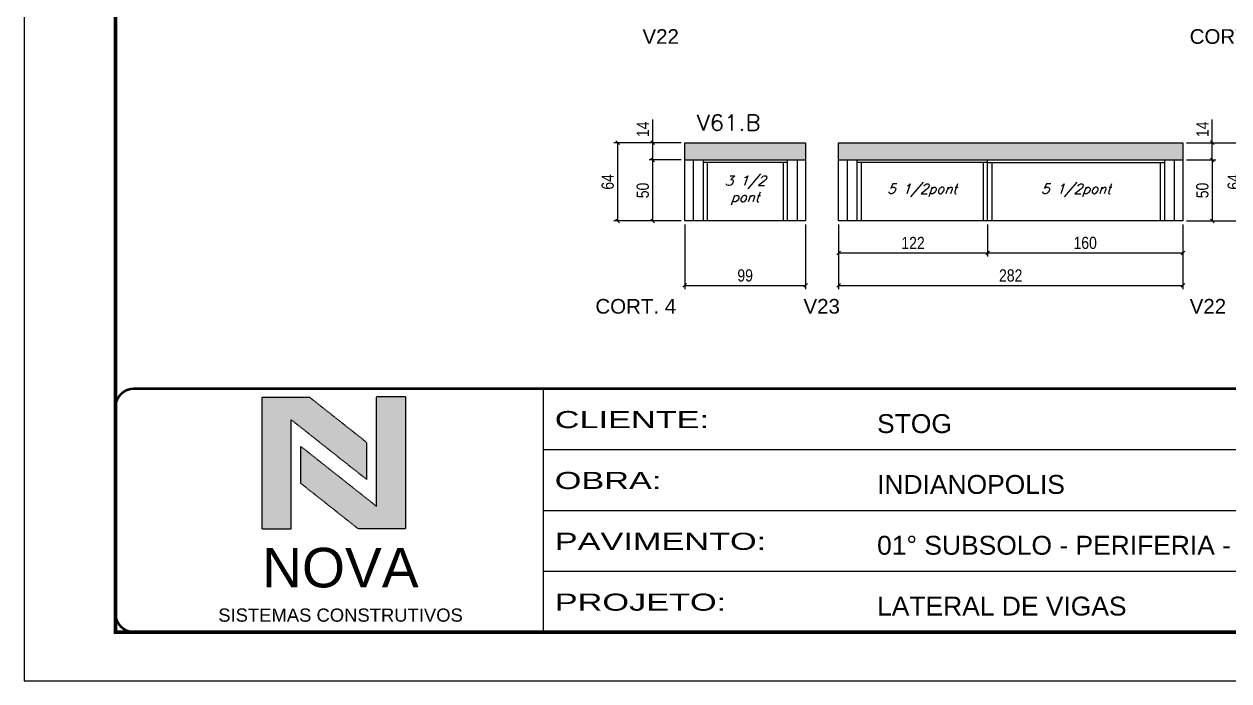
# Model space of a CAD drawing. Extents: x 0 to 6325, y 5574 to 19307.
# Drawn here: x 4755 to 5742, y 9020 to 9558 of the extents above; entities that cross this region are included whole.
import ezdxf

# ---------------------------------------------------------------- set-up
doc = ezdxf.new("R2010")
doc.units = 0
doc.linetypes.add('CONTINUO', pattern=[0])
doc.linetypes.add('DASHED', pattern=[0.75, 0.5, -0.25])
for name, color, linetype in [('1', 1, 'Continuous'), ('5', 5, 'Continuous'), ('COTA', 241, 'Continuous'), ('Painéis', 200, 'Continuous'), ('SARR_2.2x7', 40, 'Continuous'), ('SARR_3.5x7', 81, 'Continuous'), ('texto', 7, 'Continuous')]:
    doc.layers.add(name, color=color, linetype=linetype)
for name, color, linetype, lineweight in [('CARIMBO-LEGENDA', 75, 'Continuous', 15), ('Folhas', 255, 'Continuous', 9), ('SARRAFO DE PRESSAO', 251, 'DASHED', 9), ('Texto Seção', 7, 'Continuous', 15)]:
    doc.layers.add(name, color=color, linetype=linetype, lineweight=lineweight)
doc.styles.add('arial', font='arial.ttf')
doc.styles.add('COTA TECNICA', font='techl___.ttf', dxfattribs={"height": 10})
doc.styles.add('REGUA-120', font='ROMANS.shx', dxfattribs={"height": 15})
doc.styles.add('Romans', font='romans.shx')
doc.styles.get("Standard").update_dxf_attribs({"font": 'arial.ttf'})
doc.styles.add('Tecnologia', font='')
doc.styles.get('Tecnologia').set_extended_font_data('Forgotten Futurist')
doc.dimstyles.new('PAINEL', dxfattribs={"dimtxt": 10, "dimasz": 3, "dimexe": 3, "dimexo": 3, "dimgap": 3, "dimtad": 1, "dimdec": 1, "dimzin": 12, "dimdsep": 46, "dimtxsty": 'COTA TECNICA', "dimblk1": 'OBLIQUE', "dimblk2": 'OBLIQUE', "dimsah": 1, "dimcen": 0.9, "dimclrd": 4, "dimclre": 4, "dimclrt": 240, "dimadec": 1, "dimazin": 3, "dimtfac": 1, "dimtdec": 1, "dimtmove": 0, "dimatfit": 3, "dimfxl": 1, "dimtolj": 1, "dimtzin": 12, "dimarcsym": 0})

# ---------------------------------------------------------------- blocks, each defined once
blk = doc.blocks.new('A$C64660E27')
at = {"layer": 'COTA', "true_color": 0x1a1a1a}
h = blk.add_hatch(color=250, dxfattribs=at)
h.dxf.hatch_style = 1
h.paths.add_polyline_path([(185.4, -11.6), (142.4, -11.6), (142.4, -131.6), (168.8, -131.6), (168.8, -32.2), (237.7, -86.7), (237.7, -53)])
at = {"layer": 'COTA'}
h = blk.add_hatch(color=20, dxfattribs=at)
h.dxf.hatch_style = 1
h.paths.add_polyline_path([(273, -11.4), (246.6, -11.4), (246.6, -111.1), (177.7, -56.6), (177.7, -90.2), (230, -131.6), (273, -131.6)])
for p, q in [((142.4, -131.6), (142.4, -11.6)), ((142.4, -11.6), (185.4, -11.6)), ((185.4, -11.6), (237.7, -53)), ((273, -11.4), (246.6, -11.4)), ((246.6, -111.1), (246.6, -11.4)), ((273, -11.4), (273, -131.6)), ((168.8, -32.2), (237.7, -86.7)), ((168.8, -131.6), (168.8, -32.2)), ((237.7, -86.7), (237.7, -53)), ((246.6, -111.1), (177.7, -56.6)), ((177.7, -90.2), (177.7, -56.6)), ((230, -131.6), (177.7, -90.2)), ((142.4, -131.6), (168.8, -131.6)), ((273, -131.6), (230, -131.6))]:
    blk.add_line(p, q)
at = {"layer": 'CARIMBO-LEGENDA', "color": 7, "linetype": 'Continuous', "ltscale": 100, "style": 'arial'}
blk.add_text('NOVA', height=36, dxfattribs=at).set_placement((142.4, -184.8))
at = {"layer": 'CARIMBO-LEGENDA', "color": 7, "linetype": 'Continuous', "style": 'arial'}
blk.add_text('SISTEMAS CONSTRUTIVOS', height=12, dxfattribs=at).set_placement((102.5, -216))
blk = doc.blocks.new('9999999999')
at = {"color": 30, "linetype": 'CONTINUO'}
for p, q in [((98564.56, 34230.21), (98564.56, 34429.45)), ((98564.56, 34379.64), (99583.98, 34379.64)), ((98564.56, 34329.83), (99487.98, 34329.83)), ((98564.56, 34280.02), (99487.98, 34280.02))]:
    blk.add_line(p, q, dxfattribs=at)
at = {"color": 30, "linetype": 'CONTINUO', "const_width": 2}
blk.add_lwpolyline([(99583.98, 34230.21), (99583.98, 34414.45, 0.414214), (99568.98, 34429.45), (98228.98, 34429.45, 0.414214), (98213.98, 34414.45), (98213.98, 34245.21, 0.414214), (98228.98, 34230.21), (99583.98, 34230.21)], format="xyb", dxfattribs=at)
at = {"layer": 'Folhas'}
blk.add_lwpolyline([(98138.98, 34190.21), (99623.98, 34190.21), (99623.98, 35240.21), (98138.98, 35240.21)], close=True, dxfattribs=at)
at = {"layer": 'Folhas', "color": 30, "const_width": 3}
blk.add_lwpolyline([(98213.98, 34230.21), (99583.98, 34230.21), (99583.98, 35200.21), (98213.98, 35200.21)], close=True, dxfattribs=at)
at = {"xscale": 0.9, "yscale": 0.9, "zscale": 0.9}
blk.add_blockref('A$C64660E27', (98205.77, 34433.07), dxfattribs=at)
at = {"color": 7, "linetype": 'Continuous', "ltscale": 5, "style": 'arial'}
for s, height, p in [('STOG', 15.483, (98837.68, 34393.13)), ('INDIANOPOLIS', 15.4829, (98837.68, 34343.32)), ('01° SUBSOLO - PERIFERIA - TRECHO 1', 15.4829, (98837.68, 34293.51)), ('LATERAL DE VIGAS', 15.4829, (98837.68, 34243.7))]:
    blk.add_text(s, height=height, dxfattribs=at).set_placement(p)
at = {"layer": 'Folhas', "color": 7, "style": 'Tecnologia', "width": 1.5}
for s, p in [('CLIENTE:', (98573.65, 34397.17)), ('OBRA:', (98573.65, 34347.31)), ('PAVIMENTO:', (98573.65, 34297.5)), ('PROJETO:', (98573.65, 34247.69))]:
    blk.add_text(s, height=14, dxfattribs=at).set_placement(p)
blk = doc.blocks.new('_Oblique')
at = {"layer": '1', "color": 0, "lineweight": -2}
blk.add_line((-0.5, -0.5), (0.5, 0.5), dxfattribs=at)
blk = doc.blocks.new('*D3416')
at = {"layer": 'COTA', "color": 4, "lineweight": -2, "transparency": 16777216}
for p, q in [((5296.14, 9393.53), (5296.14, 9340.8)), ((5395.14, 9393.53), (5395.14, 9340.8)), ((5296.14, 9343.8), (5395.14, 9343.8))]:
    blk.add_line(p, q, dxfattribs=at)
at = {"layer": 'Defpoints', "color": 0, "transparency": 16777216}
for p in [(5296.14, 9396.53), (5395.14, 9396.53), (5395.14, 9343.8)]:
    blk.add_point(p, dxfattribs=at)
at = {"layer": 'COTA', "color": 4, "lineweight": -2, "transparency": 16777216, "xscale": 3, "yscale": 3, "zscale": 3, "rotation": 180}
blk.add_blockref('_Oblique', (5296.14, 9343.8), dxfattribs=at)
at = {"layer": 'COTA', "color": 4, "lineweight": -2, "transparency": 16777216, "xscale": 3, "yscale": 3, "zscale": 3}
blk.add_blockref('_Oblique', (5395.14, 9343.8), dxfattribs=at)
at = {"layer": 'COTA', "color": 240, "transparency": 16777216, "insert": (5345.64, 9351.89), "char_height": 10, "attachment_point": 5, "style": 'COTA TECNICA'}
blk.add_mtext('\\A1;99', dxfattribs=at)
blk = doc.blocks.new('*D3417')
at = {"layer": 'COTA', "color": 4, "lineweight": -2, "transparency": 16777216}
for p, q in [((5422.14, 9393.53), (5422.14, 9340.8)), ((5704.14, 9393.53), (5704.14, 9340.8)), ((5422.14, 9343.8), (5704.14, 9343.8))]:
    blk.add_line(p, q, dxfattribs=at)
at = {"layer": 'Defpoints', "color": 0, "transparency": 16777216}
for p in [(5422.14, 9396.53), (5704.14, 9396.53), (5704.14, 9343.8)]:
    blk.add_point(p, dxfattribs=at)
at = {"layer": 'COTA', "color": 4, "lineweight": -2, "transparency": 16777216, "xscale": 3, "yscale": 3, "zscale": 3, "rotation": 180}
blk.add_blockref('_Oblique', (5422.14, 9343.8), dxfattribs=at)
at = {"layer": 'COTA', "color": 4, "lineweight": -2, "transparency": 16777216, "xscale": 3, "yscale": 3, "zscale": 3}
blk.add_blockref('_Oblique', (5704.14, 9343.8), dxfattribs=at)
at = {"layer": 'COTA', "color": 240, "transparency": 16777216, "insert": (5563.14, 9351.89), "char_height": 10, "attachment_point": 5, "style": 'COTA TECNICA'}
blk.add_mtext('\\A1;282', dxfattribs=at)
blk = doc.blocks.new('*D4461')
at = {"layer": 'COTA', "color": 4, "lineweight": -2, "transparency": 16777216}
for p, q in [((5293.14, 9446.53), (5266.93, 9446.53)), ((5269.93, 9396.53), (5269.93, 9446.53)), ((5293.14, 9396.53), (5266.93, 9396.53))]:
    blk.add_line(p, q, dxfattribs=at)
at = {"layer": 'Defpoints', "color": 0, "transparency": 16777216}
for p in [(5269.93, 9446.53), (5296.14, 9446.53), (5296.14, 9396.53)]:
    blk.add_point(p, dxfattribs=at)
at = {"layer": 'COTA', "color": 4, "lineweight": -2, "transparency": 16777216, "xscale": 3, "yscale": 3, "zscale": 3}
for p, rotation in [((5269.93, 9446.53), 90), ((5269.93, 9396.53), 270)]:
    blk.add_blockref('_Oblique', p, dxfattribs=dict(at, rotation=rotation))
at = {"layer": 'COTA', "color": 240, "transparency": 16777216, "insert": (5261.82, 9421.53), "char_height": 10, "attachment_point": 5, "rotation": 90, "style": 'COTA TECNICA'}
blk.add_mtext('\\A1;50', dxfattribs=at)
blk = doc.blocks.new('*D4462')
at = {"layer": 'COTA', "color": 4, "lineweight": -2, "transparency": 16777216}
for p, q in [((5269.93, 9460.53), (5269.93, 9479.65)), ((5293.14, 9460.53), (5266.93, 9460.53)), ((5269.93, 9446.53), (5269.93, 9460.53)), ((5293.14, 9446.53), (5266.93, 9446.53))]:
    blk.add_line(p, q, dxfattribs=at)
at = {"layer": 'Defpoints', "color": 0, "transparency": 16777216}
for p in [(5269.93, 9460.53), (5296.14, 9460.53), (5296.14, 9446.53)]:
    blk.add_point(p, dxfattribs=at)
at = {"layer": 'COTA', "color": 4, "lineweight": -2, "transparency": 16777216, "xscale": 3, "yscale": 3, "zscale": 3}
for p, rotation in [((5269.93, 9460.53), 90), ((5269.93, 9446.53), 270)]:
    blk.add_blockref('_Oblique', p, dxfattribs=dict(at, rotation=rotation))
at = {"layer": 'COTA', "color": 240, "transparency": 16777216, "insert": (5261.85, 9471.59), "char_height": 10, "attachment_point": 5, "rotation": 90, "style": 'COTA TECNICA'}
blk.add_mtext('\\A1;14', dxfattribs=at)
blk = doc.blocks.new('*D3418')
at = {"layer": 'COTA', "color": 4, "lineweight": -2, "transparency": 16777216}
for p, q in [((5293.14, 9460.53), (5238.17, 9460.53)), ((5241.17, 9460.53), (5241.17, 9396.53)), ((5293.14, 9396.53), (5238.17, 9396.53))]:
    blk.add_line(p, q, dxfattribs=at)
at = {"layer": 'Defpoints', "color": 0, "transparency": 16777216}
for p in [(5296.14, 9460.53), (5241.17, 9396.53), (5296.14, 9396.53)]:
    blk.add_point(p, dxfattribs=at)
at = {"layer": 'COTA', "color": 4, "lineweight": -2, "transparency": 16777216, "xscale": 3, "yscale": 3, "zscale": 3}
for p, rotation in [((5241.17, 9460.53), 90), ((5241.17, 9396.53), 270)]:
    blk.add_blockref('_Oblique', p, dxfattribs=dict(at, rotation=rotation))
at = {"layer": 'COTA', "color": 240, "transparency": 16777216, "insert": (5233.06, 9428.53), "char_height": 10, "attachment_point": 5, "rotation": 90, "style": 'COTA TECNICA'}
blk.add_mtext('\\A1;64', dxfattribs=at)
blk = doc.blocks.new('*D4463')
at = {"layer": 'COTA', "color": 4, "lineweight": -2, "transparency": 16777216}
for p, q in [((5707.14, 9446.53), (5731.25, 9446.53)), ((5728.25, 9446.53), (5728.25, 9396.53)), ((5707.14, 9396.53), (5731.25, 9396.53))]:
    blk.add_line(p, q, dxfattribs=at)
at = {"layer": 'Defpoints', "color": 0, "transparency": 16777216}
for p in [(5704.14, 9446.53), (5704.14, 9396.53), (5728.25, 9396.53)]:
    blk.add_point(p, dxfattribs=at)
at = {"layer": 'COTA', "color": 4, "lineweight": -2, "transparency": 16777216, "xscale": 3, "yscale": 3, "zscale": 3}
for p, rotation in [((5728.25, 9446.53), 90), ((5728.25, 9396.53), 270)]:
    blk.add_blockref('_Oblique', p, dxfattribs=dict(at, rotation=rotation))
at = {"layer": 'COTA', "color": 240, "transparency": 16777216, "insert": (5720.14, 9421.53), "char_height": 10, "attachment_point": 5, "rotation": 90, "style": 'COTA TECNICA'}
blk.add_mtext('\\A1;50', dxfattribs=at)
blk = doc.blocks.new('*D4464')
at = {"layer": 'COTA', "color": 4, "lineweight": -2, "transparency": 16777216}
for p, q in [((5728.25, 9460.53), (5728.25, 9479.65)), ((5707.14, 9460.53), (5731.25, 9460.53)), ((5728.25, 9446.53), (5728.25, 9460.53)), ((5707.14, 9446.53), (5731.25, 9446.53))]:
    blk.add_line(p, q, dxfattribs=at)
at = {"layer": 'Defpoints', "color": 0, "transparency": 16777216}
for p in [(5704.14, 9460.53), (5728.25, 9460.53), (5704.14, 9446.53)]:
    blk.add_point(p, dxfattribs=at)
at = {"layer": 'COTA', "color": 4, "lineweight": -2, "transparency": 16777216, "xscale": 3, "yscale": 3, "zscale": 3}
for p, rotation in [((5728.25, 9460.53), 90), ((5728.25, 9446.53), 270)]:
    blk.add_blockref('_Oblique', p, dxfattribs=dict(at, rotation=rotation))
at = {"layer": 'COTA', "color": 240, "transparency": 16777216, "insert": (5720.17, 9471.59), "char_height": 10, "attachment_point": 5, "rotation": 90, "style": 'COTA TECNICA'}
blk.add_mtext('\\A1;14', dxfattribs=at)
blk = doc.blocks.new('*D3400')
at = {"layer": 'COTA', "color": 4, "lineweight": -2, "transparency": 16777216}
for p, q in [((5707.14, 9460.53), (5756.98, 9460.53)), ((5753.98, 9460.53), (5753.98, 9396.53)), ((5707.14, 9396.53), (5756.98, 9396.53))]:
    blk.add_line(p, q, dxfattribs=at)
at = {"layer": 'Defpoints', "color": 0, "transparency": 16777216}
for p in [(5704.14, 9460.53), (5704.14, 9396.53), (5753.98, 9396.53)]:
    blk.add_point(p, dxfattribs=at)
at = {"layer": 'COTA', "color": 4, "lineweight": -2, "transparency": 16777216, "xscale": 3, "yscale": 3, "zscale": 3}
for p, rotation in [((5753.98, 9460.53), 90), ((5753.98, 9396.53), 270)]:
    blk.add_blockref('_Oblique', p, dxfattribs=dict(at, rotation=rotation))
at = {"layer": 'COTA', "color": 240, "transparency": 16777216, "insert": (5745.87, 9428.53), "char_height": 10, "attachment_point": 5, "rotation": 90, "style": 'COTA TECNICA'}
blk.add_mtext('\\A1;64', dxfattribs=at)
blk = doc.blocks.new('*D4450')
at = {"layer": 'COTA', "color": 4, "lineweight": -2, "transparency": 16777216}
for p, q in [((5422.14, 9393.53), (5422.14, 9367.44)), ((5544.14, 9393.53), (5544.14, 9367.44)), ((5422.14, 9370.44), (5544.14, 9370.44))]:
    blk.add_line(p, q, dxfattribs=at)
at = {"layer": 'Defpoints', "color": 0, "transparency": 16777216}
for p in [(5422.14, 9396.53), (5544.14, 9396.53), (5544.14, 9370.44)]:
    blk.add_point(p, dxfattribs=at)
at = {"layer": 'COTA', "color": 4, "lineweight": -2, "transparency": 16777216, "xscale": 3, "yscale": 3, "zscale": 3, "rotation": 180}
blk.add_blockref('_Oblique', (5422.14, 9370.44), dxfattribs=at)
at = {"layer": 'COTA', "color": 4, "lineweight": -2, "transparency": 16777216, "xscale": 3, "yscale": 3, "zscale": 3}
blk.add_blockref('_Oblique', (5544.14, 9370.44), dxfattribs=at)
at = {"layer": 'COTA', "color": 240, "transparency": 16777216, "insert": (5483.14, 9378.5), "char_height": 10, "attachment_point": 5, "style": 'COTA TECNICA'}
blk.add_mtext('\\A1;122', dxfattribs=at)
blk = doc.blocks.new('*D3401')
at = {"layer": 'COTA', "color": 4, "lineweight": -2, "transparency": 16777216}
for p, q in [((5544.14, 9393.53), (5544.14, 9367.44)), ((5704.14, 9393.53), (5704.14, 9367.44)), ((5544.14, 9370.44), (5704.14, 9370.44))]:
    blk.add_line(p, q, dxfattribs=at)
at = {"layer": 'Defpoints', "color": 0, "transparency": 16777216}
for p in [(5544.14, 9396.53), (5704.14, 9396.53), (5704.14, 9370.44)]:
    blk.add_point(p, dxfattribs=at)
at = {"layer": 'COTA', "color": 4, "lineweight": -2, "transparency": 16777216, "xscale": 3, "yscale": 3, "zscale": 3, "rotation": 180}
blk.add_blockref('_Oblique', (5544.14, 9370.44), dxfattribs=at)
at = {"layer": 'COTA', "color": 4, "lineweight": -2, "transparency": 16777216, "xscale": 3, "yscale": 3, "zscale": 3}
blk.add_blockref('_Oblique', (5704.14, 9370.44), dxfattribs=at)
at = {"layer": 'COTA', "color": 240, "transparency": 16777216, "insert": (5624.14, 9378.55), "char_height": 10, "attachment_point": 5, "style": 'COTA TECNICA'}
blk.add_mtext('\\A1;160', dxfattribs=at)

msp = doc.modelspace()

# ---------------------------------------------------------------- hatches: boundary and pattern name
at = {"layer": 'COTA'}
h = msp.add_hatch(dxfattribs=at)
h.set_pattern_fill('AR-CONC', color=256, scale=0.03)
h.set_pattern_definition([(50, (-2e-12, 1135.485), (5.46554, -0.4781726), [0.5715, -6.2865]), (355, (-2e-12, 1135.485), (-1.0573026, 5.7317054), [0.4572, -5.0292175]), (100.451445, (0.4555, 1135.445), (4.4082374, 5.2535326), [0.4857003, -5.3427073]), (46.1842, (-2e-12, 1137.009), (8.1323712, -1.26127), [0.85725, -9.42975]), (96.63556, (0.678, 1136.904), (7.122124, 7.422784), [0.728551, -8.014068]), (351.18415, (-2e-12, 1137.009), (7.122124, 7.422784), [0.685799, -7.543792]), (21, (0.762, 1136.628), (4.5484317, -3.067956), [0.5715, -6.2865]), (326, (0.762, 1136.628), (1.854061, 5.525639), [0.4572, -5.0292]), (71.451445, (1.141, 1136.372), (6.4024926, 2.457683), [0.4857003, -5.342698]), (37.5, (-2e-12, 1135.4849), (0.0926581, 2.53665117), [0, -4.96824, 0, -5.1054, 0, -5.04825]), (7.5, (-2e-12, 1135.485), (2.0045899, 3.00541724), [0, -2.91084, 0, -4.85394, 0, -1.92405]), (327.5, (-1.6993, 1135.4849), (4.06771786, -0.1718623), [0, -1.905, 0, -5.9436, 0, -7.8867]), (317.5, (-2.4613, 1135.485), (4.4438754, 0.7627947), [0, -2.4765, 0, -3.94716, 0, -5.6007])])
h.paths.add_polyline_path([(5395.14, 9460.53), (5296.14, 9460.53), (5296.14, 9446.53), (5395.14, 9446.53)])
h.paths.add_polyline_path([(5704.14, 9460.53), (5422.14, 9460.53), (5422.14, 9446.53), (5704.14, 9446.53)])

# ---------------------------------------------------------------- linework, layer by layer
for p, q in [((5296.14, 9446.53), (5296.14, 9460.53)), ((5296.14, 9460.53), (5395.14, 9460.53)), ((5395.14, 9460.53), (5395.14, 9446.53)), ((5422.14, 9446.53), (5422.14, 9460.53)), ((5422.14, 9460.53), (5704.14, 9460.53)), ((5704.14, 9460.53), (5704.14, 9446.53))]:
    msp.add_line(p, q, dxfattribs=at)
at = {"layer": 'Painéis', "linetype": 'ByBlock'}
for p, q in [((5296.14, 9446.53), (5395.14, 9446.53)), ((5296.14, 9396.53), (5296.14, 9446.53)), ((5395.14, 9446.53), (5395.14, 9396.53)), ((5422.14, 9446.53), (5704.14, 9446.53)), ((5422.14, 9396.53), (5422.14, 9446.53)), ((5544.14, 9396.53), (5544.14, 9446.53)), ((5704.14, 9446.53), (5704.14, 9396.53)), ((5395.14, 9396.53), (5296.14, 9396.53)), ((5704.14, 9396.53), (5422.14, 9396.53))]:
    msp.add_line(p, q, dxfattribs=at)
at = {"layer": 'SARR_2.2x7', "linetype": 'Continuous'}
for p, q in [((5303.14, 9446.53), (5303.14, 9396.53)), ((5388.14, 9446.53), (5388.14, 9396.53)), ((5429.14, 9446.53), (5429.14, 9396.53)), ((5697.14, 9446.53), (5697.14, 9396.53)), ((5380.14, 9444.33), (5311.14, 9444.33)), ((5544.14, 9444.33), (5437.14, 9444.33)), ((5544.14, 9444.33), (5689.14, 9444.33))]:
    msp.add_line(p, q, dxfattribs=at)
at = {"layer": 'SARR_3.5x7'}
for p, q in [((5311.14, 9446.53), (5311.14, 9396.53)), ((5380.14, 9446.53), (5380.14, 9396.53)), ((5437.14, 9446.53), (5437.14, 9396.53)), ((5689.14, 9446.53), (5689.14, 9396.53)), ((5314.64, 9444.33), (5314.64, 9396.53)), ((5376.64, 9444.33), (5376.64, 9396.53)), ((5440.64, 9444.33), (5440.64, 9396.53)), ((5540.64, 9444.33), (5540.64, 9396.53)), ((5547.64, 9444.33), (5547.64, 9396.53)), ((5685.64, 9444.33), (5685.64, 9396.53))]:
    msp.add_line(p, q, dxfattribs=at)

# ---------------------------------------------------------------- block references
at = {"layer": 'SARRAFO DE PRESSAO', "color": 6, "linetype": 'ByBlock'}
msp.add_blockref('9999999999', (-93383.98, -25170.23), dxfattribs=at)

# ---------------------------------------------------------------- texts
at = {"layer": '5', "linetype": 'Continuous'}
for s, rotation, p in [('V22', 359.99996, (5261.51, 9541.59)), ('CORT. 4', 0.00004, (5709.76, 9541.59)), ('CORT. 4', 0.00004, (5222.97, 9320.68)), ('V23', 0.00004, (5393.41, 9320.68)), ('V22', 0.00004, (5709.76, 9320.68))]:
    msp.add_text(s, height=12, rotation=rotation, dxfattribs=at).set_placement(p)
at = {"layer": 'texto', "color": 2, "char_height": 8, "attachment_point": 5, "style": 'Romans'}
for s, insert in [('{\\Q19;\\C256;3 1/2\\Ppont}', (5345.64, 9421.53)), ('{\\Q19;\\C256;5 1/2pont}', (5490.64, 9421.53)), ('{\\Q19;\\C256;5 1/2pont}', (5616.64, 9421.53))]:
    msp.add_mtext(s, dxfattribs=dict(at, insert=insert))
at = {"layer": 'Texto Seção', "style": 'REGUA-120', "width": 1.05}
msp.add_text('V61.B', height=13, dxfattribs=at).set_placement((5306.14, 9470.53))

# ---------------------------------------------------------------- dimensions: what is measured, and where the dimension line sits
at = {"layer": 'COTA'}
for base, p1, p2, picture, middle in [((5269.93, 9460.53), (5296.14, 9446.53), (5296.14, 9460.53), '*D4462', (5261.85, 9471.59)), ((5728.25, 9460.53), (5704.14, 9446.53), (5704.14, 9460.53), '*D4464', (5720.17, 9471.59)), ((5241.17, 9396.53), (5296.14, 9460.53), (5296.14, 9396.53), '*D3418', (5233.06, 9428.53)), ((5753.98, 9396.53), (5704.14, 9460.53), (5704.14, 9396.53), '*D3400', (5745.87, 9428.53)), ((5269.93, 9446.53), (5296.14, 9396.53), (5296.14, 9446.53), '*D4461', (5261.82, 9421.53)), ((5728.25, 9396.53), (5704.14, 9446.53), (5704.14, 9396.53), '*D4463', (5720.14, 9421.53))]:
    dim = msp.add_linear_dim(base=base, p1=p1, p2=p2, angle=90, dimstyle='PAINEL', dxfattribs=at)
    dim.commit()
    dim.dimension.update_dxf_attribs({"geometry": picture, "text_midpoint": middle})
for base, p1, p2, picture, middle in [((5395.14, 9343.8), (5296.14, 9396.53), (5395.14, 9396.53), '*D3416', (5345.64, 9351.89)), ((5704.14, 9343.8), (5422.14, 9396.53), (5704.14, 9396.53), '*D3417', (5563.14, 9351.89)), ((5544.14, 9370.44), (5422.14, 9396.53), (5544.14, 9396.53), '*D4450', (5483.14, 9378.5)), ((5704.14, 9370.44), (5544.14, 9396.53), (5704.14, 9396.53), '*D3401', (5624.14, 9378.55))]:
    dim = msp.add_linear_dim(base=base, p1=p1, p2=p2, dimstyle='PAINEL', dxfattribs=at)
    dim.commit()
    dim.dimension.update_dxf_attribs({"geometry": picture, "text_midpoint": middle})

doc.saveas('drawing.dxf')
